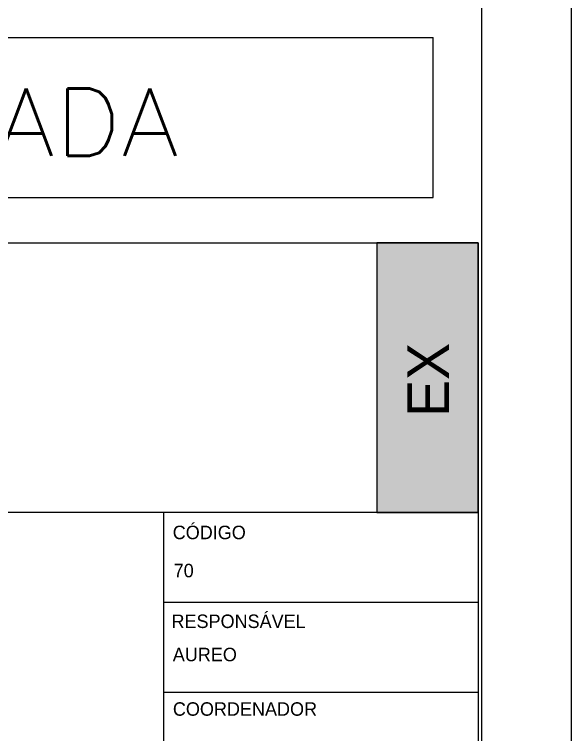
# Model space of a CAD drawing. Extents: x 0 to 84.1, y 0 to 59.4.
# Drawn here: x 77.9 to 84.1, y 7.57 to 15.58 of the extents above; entities that cross this region are included whole.
import ezdxf

# ---------------------------------------------------------------- set-up
doc = ezdxf.new("R2010")
doc.units = 0
doc.header["$MEASUREMENT"] = 0
doc.layers.get('0').update_dxf_attribs({"linetype": 'CONTINUOUS'})
for name, color, linetype in [('ARQ_CAR', 7, 'CONTINUOUS'), ('ARQ_CAR-TXT', 7, 'CONTINUOUS'), ('ARQ_FOLHA', 7, 'CONTINUOUS'), ('ARQ_TXT-2', 2, 'CONTINUOUS'), ('PENA_02', 2, 'CONTINUOUS')]:
    doc.layers.add(name, color=color, linetype=linetype)
doc.styles.add('01-MILLEU', font='GOTHIC.TTF')
doc.styles.add('R300', font='SIMPLEX.SHX', dxfattribs={"width": 1.1, "height": 5.5})

# ---------------------------------------------------------------- blocks, each defined once
blk = doc.blocks.new('*U3')
at = {"layer": 'ARQ_CAR-TXT', "true_color": 0x58ba48}
h = blk.add_hatch(color=85, dxfattribs=at)
h.dxf.hatch_style = 1
h.paths.add_polyline_path([(-11.284, 0), (0, 0), (0, 30), (-11.284, 30)])
at = {"layer": 'ARQ_CAR', "color": 5}
blk.add_lwpolyline([(-11.284, 0), (0, 0), (0, 30), (-11.284, 30)], close=True, dxfattribs=at)
at = {"layer": 'ARQ_CAR-TXT', "color": 4, "style": '01-MILLEU'}
blk.add_text('EX', height=4.6143, rotation=90, dxfattribs=at).set_placement((-3.264, 10.641))

msp = doc.modelspace()

# ---------------------------------------------------------------- linework, layer by layer
at = {"color": 5, "linetype": 'Continuous'}
for p, q in [((65.5602, 15.3242), (82.5602, 15.3242)), ((82.5602, 13.545), (82.5602, 15.3242)), ((65.5602, 13.545), (82.5602, 13.545))]:
    msp.add_line(p, q, dxfattribs=at)
at = {"layer": 'ARQ_CAR', "color": 5}
for points in [[(65.5602, 1.04), (65.5602, 13.04), (83.0602, 13.04), (83.0602, 1.04)], [(81.9318, 10.04), (83.0602, 10.04), (83.0602, 13.04), (81.9318, 13.04)]]:
    msp.add_lwpolyline(points, close=True, dxfattribs=at)
for points in [[(83.0602, 10.04), (65.5602, 10.04)], [(79.5602, 1.04), (79.5602, 10.04)]]:
    msp.add_lwpolyline(points, dxfattribs=at)
at = {"layer": 'ARQ_CAR'}
for points in [[(83.0602, 9.04), (79.5602, 9.04)], [(83.0602, 8.04), (79.5602, 8.04)]]:
    msp.add_lwpolyline(points, dxfattribs=at)
at = {"layer": 'ARQ_FOLHA', "color": 1}
for points in [[(0, 0), (84.1, 0), (84.1, 59.4), (0, 59.4)], [(2.5, 1), (83.1, 1), (83.1, 58.4), (2.5, 58.4)]]:
    msp.add_lwpolyline(points, close=True, dxfattribs=at)
at = {"layer": 'PENA_02', "linetype": 'Continuous'}
msp.add_lwpolyline([(0, 0), (84.1, 0), (84.1, 59.4), (0, 59.4), (0, 0)], dxfattribs=at)
msp.add_lwpolyline([(0, 0), (84.1, 0), (84.1, 59.4), (0, 59.4), (0, 0)], dxfattribs=at)

# ---------------------------------------------------------------- block references
at = {"layer": 'ARQ_CAR', "xscale": 0.09999999999999899, "yscale": 0.09999999999999899, "zscale": 0.09999999999999899}
msp.add_blockref('*U3', (83.0602, 10.04), dxfattribs=at)

# ---------------------------------------------------------------- texts
at = {"color": 5, "linetype": 'Continuous', "style": 'R300', "width": 1.1}
msp.add_text('CÓPIA NÃO CONTROLADA', height=0.75, dxfattribs=at).set_placement((66.2178, 14.0082))
at = {"layer": 'ARQ_CAR-TXT', "color": 1, "style": '01-MILLEU'}
for s, p in [('CÓDIGO ', (79.6595, 9.744)), ('RESPONSÁVEL', (79.646, 8.7557)), ('COORDENADOR', (79.6614, 7.7797))]:
    msp.add_text(s, height=0.15, dxfattribs=at).set_placement(p)
at = {"layer": 'ARQ_TXT-2', "style": '01-MILLEU'}
for tag, p, s in [('70', (79.6702, 9.32), 'MC_XXX-XX'), ('AUREO', (79.6602, 8.386), 'ALEXANDRE MILLEU')]:
    msp.add_attdef(tag, p, s, height=0.15, dxfattribs=at)

doc.saveas('drawing.dxf')
